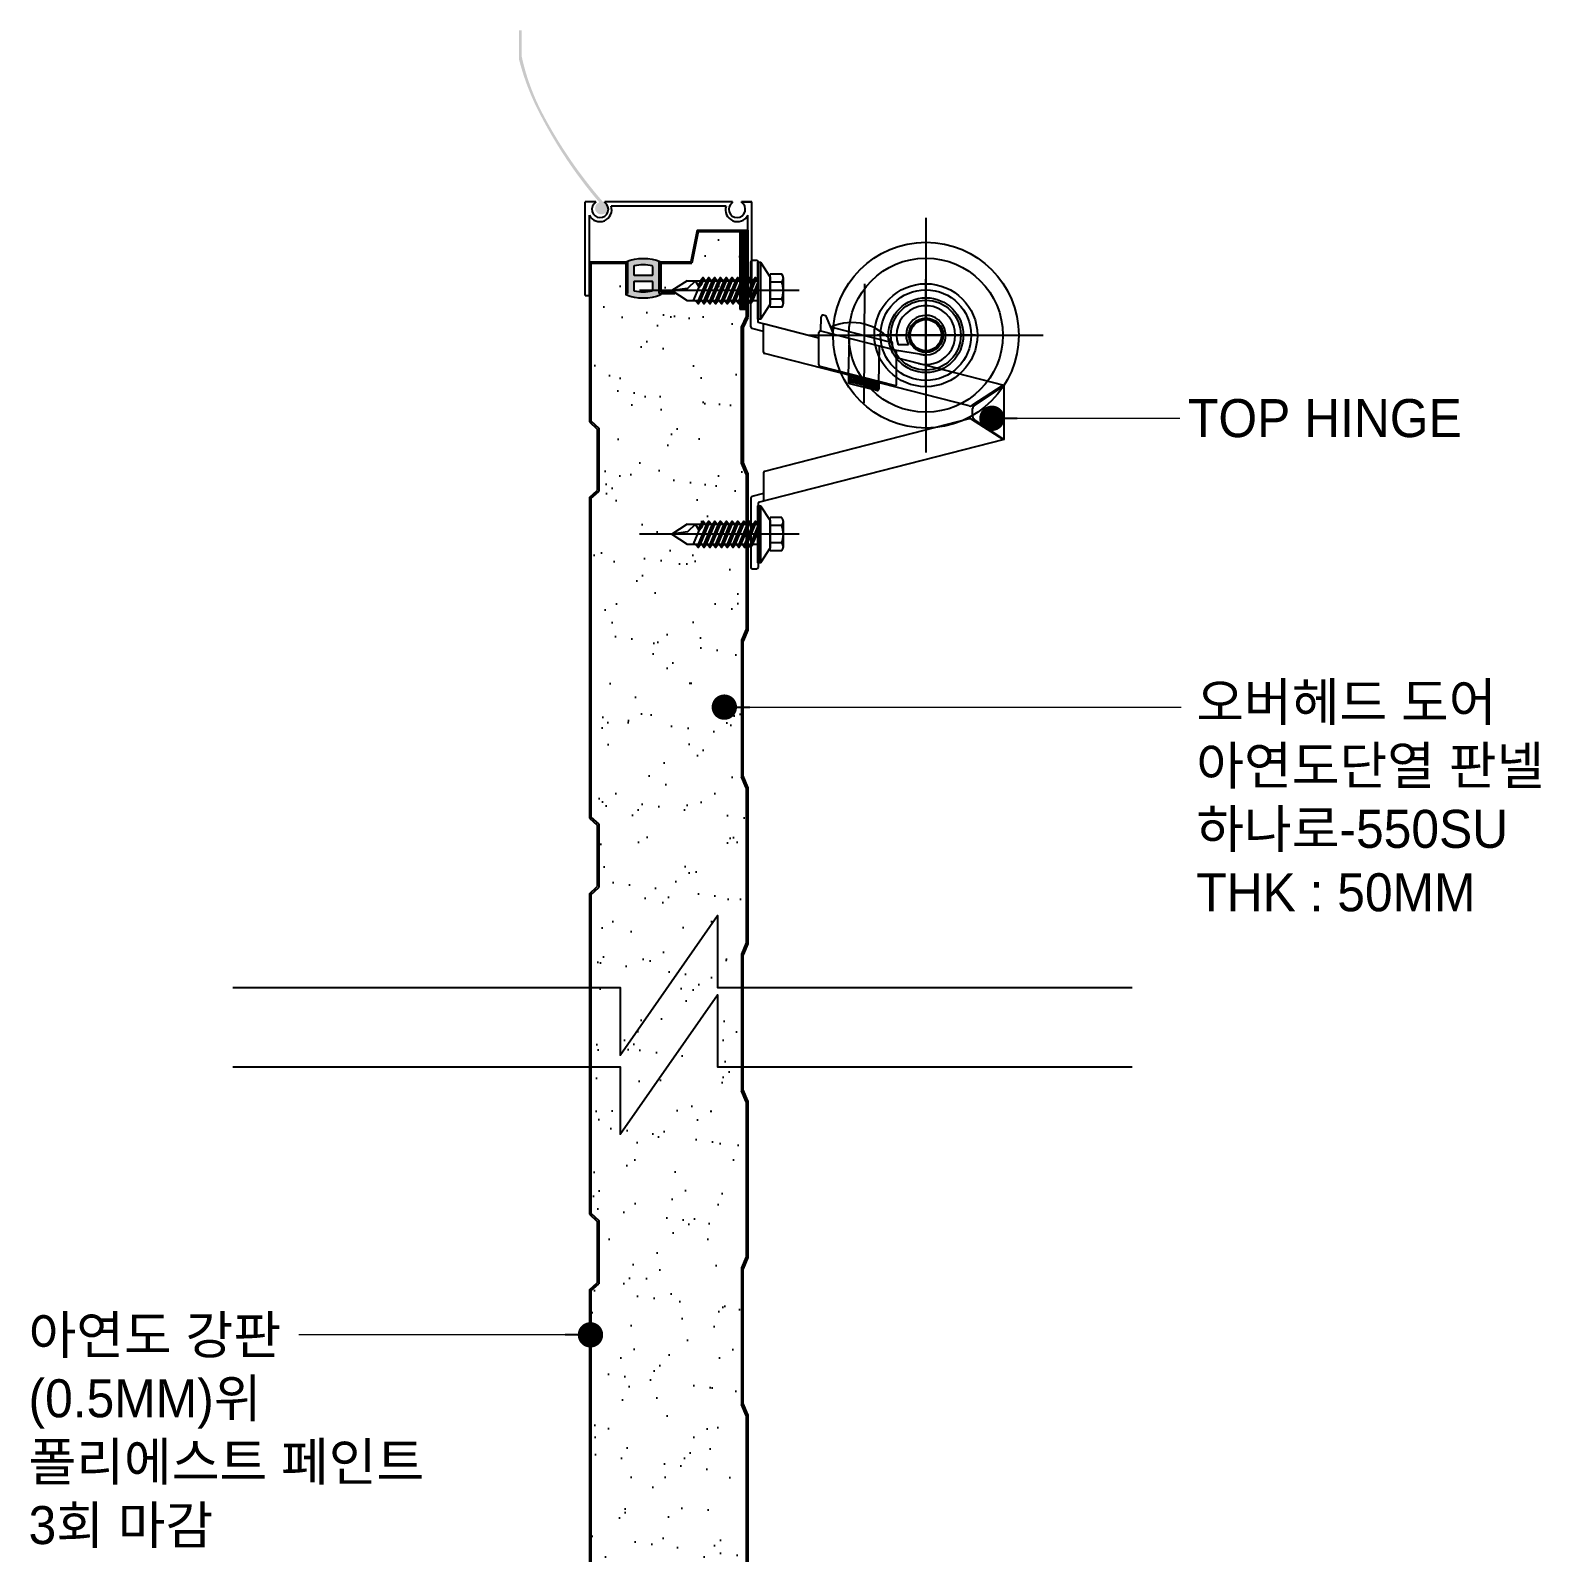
# Model space of a CAD drawing. Header units: millimetres. Extents: x 1448 to 104164, y -19509 to -89.
# Drawn here: x 103021.3 to 103497.8, y -775.2 to -294.9 of the extents above; entities that cross this region are included whole.
import ezdxf

# ---------------------------------------------------------------- set-up
doc = ezdxf.new("R2010")
doc.units = ezdxf.units.MM
doc.header["$LTSCALE"] = 60
doc.header["$MEASUREMENT"] = 0
doc.linetypes.add('CEN', pattern=[62, 60, -1, 0, -1])
doc.linetypes.add('HID', pattern=[2.5, 1.5, -1])
doc.layers.get('0').update_dxf_attribs({"linetype": 'CONTINUOUS'})
for name, color, linetype in [('(주)하나기공-TEXT', 3, 'CONTINUOUS'), ('2', 3, 'CONTINUOUS'), ('BOLT', 8, 'CONTINUOUS'), ('cen', 14, 'CONTINUOUS'), ('DIM', 7, 'CONTINUOUS'), ('LIN', 2, 'CONTINUOUS'), ('PANEL', 9, 'CONTINUOUS'), ('WID', 7, 'CONTINUOUS')]:
    doc.layers.add(name, color=color, linetype=linetype)
doc.styles.add('0T-OUT', font='H2GTRE.TTF')
doc.dimstyles.new('MAIN', dxfattribs={"dimtxt": 1.5, "dimasz": 0.5, "dimexe": 1, "dimexo": 2, "dimgap": 1, "dimtad": 1, "dimdec": 0, "dimdsep": 46, "dimlunit": 6, "dimtxsty": '0T-OUT', "dimblk": 'DOT', "dimcen": 2.5, "dimdle": 2, "dimclrd": 256, "dimclre": 256, "dimclrt": 3, "dimadec": 0, "dimazin": 0, "dimtfac": 1, "dimtdec": 0, "dimtix": 1, "dimtmove": 2, "dimatfit": 3, "dimldrblk": 'DOT', "dimfxl": 1, "dimtvp": 1, "dimtolj": 1, "dimtzin": 0, "dimlwd": 0, "dimlwe": 0, "dimarcsym": 0})

# ---------------------------------------------------------------- blocks, each defined once
blk = doc.blocks.new('*X9')
at = {"color": 0}
for p, q in [((112.38, 374.89), (114.29, 376.8)), ((112.38, 375.07), (114.11, 376.8)), ((112.38, 375.25), (113.94, 376.8)), ((112.38, 375.43), (113.76, 376.8)), ((112.38, 375.6), (113.58, 376.8)), ((112.38, 375.78), (113.41, 376.8)), ((112.38, 375.96), (113.23, 376.8)), ((112.38, 376.13), (113.05, 376.8)), ((112.38, 376.31), (112.87, 376.8)), ((112.38, 376.49), (112.7, 376.8)), ((112.38, 376.66), (112.52, 376.8)), ((114.39, 374.75), (112.38, 376.76)), ((114.21, 374.75), (112.38, 376.58)), ((114.04, 374.75), (112.38, 376.41)), ((113.86, 374.75), (112.38, 376.23)), ((113.68, 374.75), (112.38, 376.05)), ((113.5, 374.75), (112.38, 375.88)), ((113.33, 374.75), (112.38, 375.7)), ((113.15, 374.75), (112.38, 375.52)), ((112.97, 374.75), (112.38, 375.35)), ((112.8, 374.75), (112.38, 375.17)), ((112.62, 374.75), (112.38, 374.99)), ((112.44, 374.75), (112.38, 374.82)), ((112.42, 374.75), (114.47, 376.8)), ((114.57, 374.75), (112.52, 376.8)), ((112.59, 374.75), (114.64, 376.8)), ((114.74, 374.75), (112.69, 376.8)), ((112.77, 374.75), (114.82, 376.8)), ((114.92, 374.75), (112.87, 376.8)), ((112.95, 374.75), (115, 376.8)), ((115.1, 374.75), (113.05, 376.8)), ((113.12, 374.75), (115.17, 376.8)), ((115.27, 374.75), (113.22, 376.8)), ((113.3, 374.75), (115.35, 376.8)), ((115.45, 374.75), (113.4, 376.8)), ((113.48, 374.75), (115.53, 376.8)), ((115.63, 374.75), (113.58, 376.8)), ((113.65, 374.75), (115.7, 376.8)), ((115.8, 374.75), (113.75, 376.8)), ((113.83, 374.75), (115.88, 376.8)), ((115.98, 374.75), (113.93, 376.8)), ((114.01, 374.75), (116.06, 376.8)), ((116.16, 374.75), (114.11, 376.8)), ((114.18, 374.75), (116.23, 376.8)), ((116.33, 374.75), (114.28, 376.8)), ((114.36, 374.75), (116.41, 376.8)), ((116.51, 374.75), (114.46, 376.8)), ((114.54, 374.75), (116.59, 376.8)), ((116.69, 374.75), (114.64, 376.8)), ((114.71, 374.75), (116.76, 376.8)), ((116.86, 374.75), (114.81, 376.8)), ((114.89, 374.75), (116.94, 376.8)), ((117.04, 374.75), (114.99, 376.8)), ((115.07, 374.75), (117.12, 376.8)), ((117.22, 374.75), (115.17, 376.8)), ((115.24, 374.75), (117.29, 376.8)), ((117.39, 374.75), (115.34, 376.8)), ((115.42, 374.75), (117.47, 376.8)), ((117.57, 374.75), (115.52, 376.8)), ((115.6, 374.75), (117.65, 376.8)), ((117.75, 374.75), (115.7, 376.8)), ((115.77, 374.75), (117.82, 376.8)), ((117.92, 374.75), (115.87, 376.8)), ((115.95, 374.75), (118, 376.8)), ((118.1, 374.75), (116.05, 376.8)), ((116.13, 374.75), (118.18, 376.8)), ((118.28, 374.75), (116.23, 376.8)), ((116.3, 374.75), (118.35, 376.8)), ((118.45, 374.75), (116.4, 376.8)), ((116.48, 374.75), (118.53, 376.8)), ((118.63, 374.75), (116.58, 376.8)), ((116.66, 374.75), (118.71, 376.8)), ((118.81, 374.75), (116.76, 376.8)), ((116.84, 374.75), (118.89, 376.8)), ((118.98, 374.75), (116.93, 376.8)), ((117.01, 374.75), (119.06, 376.8)), ((119.16, 374.75), (117.11, 376.8)), ((117.19, 374.75), (119.24, 376.8)), ((119.34, 374.75), (117.29, 376.8)), ((117.37, 374.75), (119.42, 376.8)), ((119.52, 374.75), (117.47, 376.8)), ((117.54, 374.75), (119.59, 376.8)), ((119.69, 374.75), (117.64, 376.8)), ((117.72, 374.75), (119.77, 376.8)), ((119.87, 374.75), (117.82, 376.8)), ((117.9, 374.75), (119.95, 376.8)), ((120.05, 374.75), (118, 376.8)), ((118.07, 374.75), (120.12, 376.8)), ((120.22, 374.75), (118.17, 376.8)), ((118.25, 374.75), (120.3, 376.8)), ((120.4, 374.75), (118.35, 376.8)), ((118.43, 374.75), (120.48, 376.8)), ((120.58, 374.75), (118.53, 376.8)), ((118.6, 374.75), (120.65, 376.8)), ((120.75, 374.75), (118.7, 376.8)), ((118.78, 374.75), (120.83, 376.8)), ((120.93, 374.75), (118.88, 376.8)), ((118.96, 374.75), (121.01, 376.8)), ((121.11, 374.75), (119.06, 376.8)), ((119.13, 374.75), (121.18, 376.8)), ((121.28, 374.75), (119.23, 376.8)), ((119.31, 374.75), (121.36, 376.8)), ((121.46, 374.75), (119.41, 376.8)), ((119.49, 374.75), (121.54, 376.8)), ((121.64, 374.75), (119.59, 376.8)), ((119.66, 374.75), (121.71, 376.8)), ((121.81, 374.75), (119.76, 376.8)), ((119.84, 374.75), (121.89, 376.8)), ((121.99, 374.75), (119.94, 376.8)), ((120.02, 374.75), (122.07, 376.8)), ((122.17, 374.75), (120.12, 376.8)), ((120.19, 374.75), (122.24, 376.8)), ((122.34, 374.75), (120.29, 376.8)), ((120.37, 374.75), (122.42, 376.8)), ((122.52, 374.75), (120.47, 376.8)), ((120.55, 374.75), (122.6, 376.8)), ((122.7, 374.75), (120.65, 376.8)), ((120.72, 374.75), (122.77, 376.8)), ((122.87, 374.75), (120.82, 376.8)), ((120.9, 374.75), (122.95, 376.8)), ((123.05, 374.75), (121, 376.8)), ((121.08, 374.75), (123.13, 376.8)), ((123.23, 374.75), (121.18, 376.8)), ((121.25, 374.75), (123.3, 376.8)), ((123.4, 374.75), (121.35, 376.8)), ((121.43, 374.75), (123.48, 376.8)), ((123.58, 374.75), (121.53, 376.8)), ((121.61, 374.75), (123.66, 376.8)), ((123.76, 374.75), (121.71, 376.8)), ((121.78, 374.75), (123.83, 376.8)), ((123.93, 374.75), (121.88, 376.8)), ((121.96, 374.75), (124.01, 376.8)), ((124.11, 374.75), (122.06, 376.8)), ((122.14, 374.75), (124.19, 376.8)), ((124.29, 374.75), (122.24, 376.8)), ((122.32, 374.75), (124.37, 376.8)), ((124.47, 374.75), (122.42, 376.8)), ((122.49, 374.75), (124.54, 376.8)), ((124.64, 374.75), (122.59, 376.8)), ((122.67, 374.75), (124.72, 376.8)), ((124.82, 374.75), (122.77, 376.8)), ((122.85, 374.75), (124.9, 376.8)), ((125, 374.75), (122.95, 376.8)), ((123.02, 374.75), (125.07, 376.8)), ((125.17, 374.75), (123.12, 376.8)), ((123.2, 374.75), (125.25, 376.8)), ((125.35, 374.75), (123.3, 376.8)), ((123.38, 374.75), (125.43, 376.8)), ((125.53, 374.75), (123.48, 376.8)), ((123.55, 374.75), (125.6, 376.8)), ((125.7, 374.75), (123.65, 376.8)), ((123.73, 374.75), (125.78, 376.8)), ((125.88, 374.75), (123.83, 376.8)), ((123.91, 374.75), (125.96, 376.8)), ((126.06, 374.75), (124.01, 376.8)), ((124.08, 374.75), (126.13, 376.8)), ((126.23, 374.75), (124.18, 376.8)), ((124.26, 374.75), (126.31, 376.8)), ((126.41, 374.75), (124.36, 376.8)), ((124.44, 374.75), (126.49, 376.8)), ((126.59, 374.75), (124.54, 376.8)), ((124.61, 374.75), (126.66, 376.8)), ((126.76, 374.75), (124.71, 376.8)), ((124.79, 374.75), (126.84, 376.8)), ((126.94, 374.75), (124.89, 376.8)), ((124.97, 374.75), (127.02, 376.8)), ((127.12, 374.75), (125.07, 376.8)), ((125.14, 374.75), (127.19, 376.8)), ((127.29, 374.75), (125.24, 376.8)), ((125.32, 374.75), (127.37, 376.8)), ((127.47, 374.75), (125.42, 376.8)), ((125.5, 374.75), (127.55, 376.8)), ((127.65, 374.75), (125.6, 376.8)), ((125.67, 374.75), (127.72, 376.8)), ((127.82, 374.75), (125.77, 376.8)), ((125.85, 374.75), (127.9, 376.8)), ((128, 374.75), (125.95, 376.8)), ((126.03, 374.75), (128.08, 376.8)), ((128.18, 374.75), (126.13, 376.8)), ((126.2, 374.75), (128.25, 376.8)), ((128.35, 374.75), (126.3, 376.8)), ((126.38, 374.75), (128.43, 376.8)), ((128.53, 374.75), (126.48, 376.8)), ((126.56, 374.75), (128.61, 376.8)), ((128.71, 374.75), (126.66, 376.8)), ((126.73, 374.75), (128.78, 376.8)), ((128.88, 374.75), (126.83, 376.8)), ((126.91, 374.75), (128.96, 376.8)), ((129.06, 374.75), (127.01, 376.8)), ((127.09, 374.75), (129.14, 376.8)), ((129.24, 374.75), (127.19, 376.8)), ((127.26, 374.75), (129.31, 376.8)), ((129.41, 374.75), (127.36, 376.8)), ((127.44, 374.75), (129.49, 376.8)), ((129.59, 374.75), (127.54, 376.8)), ((127.62, 374.75), (129.67, 376.8)), ((129.77, 374.75), (127.72, 376.8)), ((127.8, 374.75), (129.85, 376.8)), ((129.95, 374.75), (127.9, 376.8)), ((127.97, 374.75), (130.02, 376.8)), ((130.12, 374.75), (128.07, 376.8)), ((128.15, 374.75), (130.2, 376.8)), ((130.3, 374.75), (128.25, 376.8)), ((128.33, 374.75), (130.38, 376.8)), ((130.48, 374.75), (128.43, 376.8)), ((128.5, 374.75), (130.55, 376.8)), ((130.65, 374.75), (128.6, 376.8)), ((128.68, 374.75), (130.73, 376.8)), ((130.83, 374.75), (128.78, 376.8)), ((128.86, 374.75), (130.91, 376.8)), ((131.01, 374.75), (128.96, 376.8)), ((129.03, 374.75), (131.08, 376.8)), ((131.18, 374.75), (129.13, 376.8)), ((129.21, 374.75), (131.26, 376.8)), ((131.36, 374.75), (129.31, 376.8)), ((129.39, 374.75), (131.44, 376.8)), ((131.54, 374.75), (129.49, 376.8)), ((129.56, 374.75), (131.61, 376.8)), ((131.71, 374.75), (129.66, 376.8)), ((129.74, 374.75), (131.79, 376.8)), ((131.89, 374.75), (129.84, 376.8)), ((129.92, 374.75), (131.97, 376.8)), ((132.07, 374.75), (130.02, 376.8)), ((130.09, 374.75), (132.14, 376.8)), ((132.24, 374.75), (130.19, 376.8)), ((130.27, 374.75), (132.32, 376.8)), ((132.42, 374.75), (130.37, 376.8)), ((130.45, 374.75), (132.5, 376.8)), ((132.6, 374.75), (130.55, 376.8)), ((130.62, 374.75), (132.67, 376.8)), ((132.77, 374.75), (130.72, 376.8)), ((130.8, 374.75), (132.85, 376.8)), ((132.95, 374.75), (130.9, 376.8)), ((130.98, 374.75), (133.03, 376.8)), ((133.13, 374.75), (131.08, 376.8)), ((131.15, 374.75), (133.2, 376.8)), ((133.3, 374.75), (131.25, 376.8)), ((131.33, 374.75), (133.38, 376.8)), ((133.48, 374.75), (131.43, 376.8)), ((131.51, 374.75), (133.56, 376.8)), ((133.66, 374.75), (131.61, 376.8)), ((131.68, 374.75), (133.73, 376.8)), ((133.83, 374.75), (131.78, 376.8)), ((131.86, 374.75), (133.91, 376.8)), ((134.01, 374.75), (131.96, 376.8)), ((132.04, 374.75), (134.09, 376.8)), ((134.19, 374.75), (132.14, 376.8)), ((132.21, 374.75), (134.26, 376.8)), ((134.36, 374.75), (132.31, 376.8)), ((132.39, 374.75), (134.44, 376.8)), ((134.54, 374.75), (132.49, 376.8)), ((132.57, 374.75), (134.62, 376.8)), ((134.72, 374.75), (132.67, 376.8)), ((132.75, 374.75), (134.8, 376.8)), ((134.89, 374.75), (132.84, 376.8)), ((132.92, 374.75), (134.97, 376.8)), ((135.07, 374.75), (133.02, 376.8)), ((133.1, 374.75), (135.15, 376.8)), ((135.25, 374.75), (133.2, 376.8)), ((133.28, 374.75), (135.33, 376.8)), ((135.43, 374.75), (133.38, 376.8)), ((133.45, 374.75), (135.5, 376.8)), ((135.6, 374.75), (133.55, 376.8)), ((133.63, 374.75), (135.68, 376.8)), ((135.78, 374.75), (133.73, 376.8)), ((133.81, 374.75), (135.86, 376.8)), ((135.96, 374.75), (133.91, 376.8)), ((133.98, 374.75), (136.03, 376.8)), ((136.13, 374.75), (134.08, 376.8)), ((134.16, 374.75), (136.21, 376.8)), ((136.31, 374.75), (134.26, 376.8)), ((134.34, 374.75), (136.39, 376.8)), ((136.49, 374.75), (134.44, 376.8)), ((134.51, 374.75), (136.56, 376.8)), ((136.66, 374.75), (134.61, 376.8)), ((134.69, 374.75), (136.74, 376.8)), ((136.84, 374.75), (134.79, 376.8)), ((134.87, 374.75), (136.88, 376.77)), ((136.88, 374.89), (134.97, 376.8)), ((135.04, 374.75), (136.88, 376.59)), ((136.88, 375.06), (135.14, 376.8)), ((135.22, 374.75), (136.88, 376.41)), ((136.88, 375.24), (135.32, 376.8)), ((135.4, 374.75), (136.88, 376.24)), ((136.88, 375.42), (135.5, 376.8)), ((135.57, 374.75), (136.88, 376.06)), ((136.88, 375.59), (135.67, 376.8)), ((135.75, 374.75), (136.88, 375.88)), ((136.88, 375.77), (135.85, 376.8)), ((135.93, 374.75), (136.88, 375.71)), ((136.88, 375.95), (136.03, 376.8)), ((136.1, 374.75), (136.88, 375.53)), ((136.88, 376.12), (136.2, 376.8)), ((136.28, 374.75), (136.88, 375.35)), ((136.88, 376.3), (136.38, 376.8)), ((136.46, 374.75), (136.88, 375.18)), ((136.88, 376.48), (136.56, 376.8)), ((136.63, 374.75), (136.88, 375)), ((136.88, 376.65), (136.73, 376.8)), ((136.81, 374.75), (136.88, 374.82))]:
    blk.add_line(p, q, dxfattribs=at)
blk = doc.blocks.new('SCREW')
at = {"ltscale": 0.3}
h = blk.add_hatch(color=256, dxfattribs=at)
h.paths.add_polyline_path([(-17822.67, 501076.09), (-17822.17, 501076.09), (-17822.17, 501076.59, 0.183952), (-17833.17, 501076.59), (-17833.17, 501076.09), (-17832.67, 501076.09), (-17832.67, 501066.09), (-17833.17, 501066.09, 0.183952), (-17822.17, 501066.09), (-17822.67, 501066.09)])
h.paths.add_polyline_path([(-17824.67, 501070.14), (-17824.67, 501067.58, -0.353166), (-17824.83, 501067.38, -0.106822), (-17830.51, 501067.38, -0.353165), (-17830.67, 501067.58), (-17830.67, 501070.14, -0.414214), (-17830.47, 501070.34), (-17824.87, 501070.34, -0.414214)], flags=16)
h.paths.add_polyline_path([(-17824.87, 501072.34), (-17830.47, 501072.34, -0.414214), (-17830.67, 501072.54), (-17830.67, 501075.1, -0.353167), (-17830.51, 501075.3, -0.106822), (-17824.83, 501075.3, -0.353167), (-17824.67, 501075.1), (-17824.67, 501072.54, -0.414214)], flags=16)
at = {"layer": '2', "ltscale": 0.3}
h = blk.add_hatch(dxfattribs=at)
h.set_pattern_fill('AR-SAND', scale=10, style=0)
h.set_pattern_definition([(37.5, (0, 0), (-0.6299336, 19.2682377), [0, -15.2, 0, -17, 0, -16.25]), (7.5, (0, 0), (17.697767, 28.2214607), [0, -8.2, 0, -13.7, 0, -5.25]), (327.5, (-12.3, 0), (31.1414186, 0.05659054), [0, -5, 0, -18, 0, -23.5]), (317.5, (-12.3, 0), (30.061266, 8.7767556), [0, -2.5, 0, -11.8, 0, -13.5])])
h.paths.add_polyline_path([(-17795.17, 501479.03), (-17796.67, 501482.53), (-17796.67, 501525.65), (-17795.17, 501529.15), (-17795.17, 501530.59), (-17797.22, 501530.59), (-17797.22, 501555.09), (-17807.67, 501555.09), (-17808.69, 501556.09), (-17822.17, 501556.09), (-17822.17, 501555.59, -0.183952), (-17833.17, 501555.59), (-17833.17, 501556.09), (-17833.17, 501565.59), (-17844.17, 501565.59), (-17844.17, 501515.84), (-17841.67, 501513.59), (-17841.67, 501493.59), (-17844.17, 501491.34), (-17844.17, 501390.84), (-17841.67, 501388.59), (-17841.67, 501368.59), (-17844.17, 501366.34), (-17844.17, 501265.84), (-17841.67, 501263.59), (-17841.67, 501243.59), (-17844.17, 501241.34), (-17844.17, 501140.84), (-17841.67, 501138.59), (-17841.67, 501118.59), (-17844.17, 501116.34), (-17844.17, 501066.59), (-17833.17, 501066.59), (-17833.17, 501076.09), (-17833.17, 501076.59, -0.183952), (-17822.17, 501076.59), (-17822.17, 501076.09), (-17817.67, 501076.09), (-17817.67, 501075.59), (-17822.17, 501075.59), (-17822.17, 501066.59), (-17812.3, 501066.59), (-17810.3, 501056.59), (-17797.22, 501056.59), (-17797.22, 501081.09), (-17795.17, 501081.09), (-17795.17, 501083.34), (-17796.67, 501086.53), (-17796.67, 501129.65), (-17795.17, 501133.15), (-17795.17, 501182.03), (-17796.67, 501185.53), (-17796.67, 501228.65), (-17795.17, 501232.15), (-17795.17, 501281.03), (-17796.67, 501284.53), (-17796.67, 501327.65), (-17795.17, 501331.15), (-17795.17, 501380.03), (-17796.67, 501383.53), (-17796.67, 501426.65), (-17795.17, 501430.15)])
for p, q in [((-17797.22, 501056.59), (-17797.22, 501081.09)), ((-17797.22, 501081.09), (-17795.17, 501081.09)), ((-17832.67, 501076.09), (-17833.17, 501076.09)), ((-17832.67, 501076.09), (-17832.67, 501066.09)), ((-17832.67, 501066.09), (-17832.67, 501076.09)), ((-17832.67, 501066.09), (-17832.67, 501076.09)), ((-17832.67, 501076.09), (-17832.67, 501066.09)), ((-17822.67, 501076.09), (-17822.67, 501066.09)), ((-17822.67, 501066.09), (-17822.67, 501076.09)), ((-17822.67, 501066.09), (-17822.67, 501076.09)), ((-17822.67, 501076.09), (-17822.67, 501066.09)), ((-17832.67, 501074.09), (-17832.67, 501068.09)), ((-17822.67, 501074.09), (-17822.67, 501068.09))]:
    blk.add_line(p, q)
at = {"layer": 'PANEL'}
for p, q in [((-17844.67, 501390.53), (-17844.67, 501491.65)), ((-17844.17, 501390.84), (-17844.17, 501491.34)), ((-17795.17, 501430.15), (-17795.17, 501479.03)), ((-17794.67, 501429.84), (-17794.67, 501479.34)), ((-17795.17, 501430.15), (-17796.67, 501426.65)), ((-17796.67, 501383.53), (-17796.67, 501426.65)), ((-17794.67, 501429.84), (-17796.17, 501426.34)), ((-17796.17, 501426.34), (-17796.17, 501383.84)), ((-17844.67, 501390.53), (-17842.17, 501388.28)), ((-17844.17, 501390.84), (-17841.67, 501388.59)), ((-17842.17, 501368.9), (-17842.17, 501388.28)), ((-17841.67, 501368.59), (-17841.67, 501388.59)), ((-17795.17, 501380.03), (-17796.67, 501383.53)), ((-17794.67, 501380.34), (-17796.17, 501383.84)), ((-17795.17, 501331.15), (-17795.17, 501380.03)), ((-17794.67, 501330.84), (-17794.67, 501380.34)), ((-17844.67, 501366.65), (-17842.17, 501368.9)), ((-17844.17, 501366.34), (-17841.67, 501368.59)), ((-17844.67, 501265.53), (-17844.67, 501366.65)), ((-17844.17, 501265.84), (-17844.17, 501366.34)), ((-17795.17, 501331.15), (-17796.67, 501327.65)), ((-17794.67, 501330.84), (-17796.17, 501327.34)), ((-17796.67, 501284.53), (-17796.67, 501327.65)), ((-17796.17, 501327.34), (-17796.17, 501284.84)), ((-17795.17, 501281.03), (-17796.67, 501284.53)), ((-17794.67, 501281.34), (-17796.17, 501284.84)), ((-17795.17, 501232.15), (-17795.17, 501281.03)), ((-17794.67, 501231.84), (-17794.67, 501281.34)), ((-17844.67, 501265.53), (-17842.17, 501263.28)), ((-17844.17, 501265.84), (-17841.67, 501263.59)), ((-17842.17, 501243.9), (-17842.17, 501263.28)), ((-17841.67, 501243.59), (-17841.67, 501263.59)), ((-17844.67, 501241.65), (-17842.17, 501243.9)), ((-17844.17, 501241.34), (-17841.67, 501243.59)), ((-17844.67, 501140.53), (-17844.67, 501241.65)), ((-17844.17, 501140.84), (-17844.17, 501241.34)), ((-17795.17, 501232.15), (-17796.67, 501228.65)), ((-17794.67, 501231.84), (-17796.17, 501228.34)), ((-17796.67, 501185.53), (-17796.67, 501228.65)), ((-17796.17, 501228.34), (-17796.17, 501185.84)), ((-17794.67, 501182.34), (-17796.17, 501185.84)), ((-17795.17, 501182.03), (-17796.67, 501185.53)), ((-17795.17, 501133.15), (-17795.17, 501182.03)), ((-17794.67, 501132.84), (-17794.67, 501182.34)), ((-17844.67, 501140.53), (-17842.17, 501138.28)), ((-17844.17, 501140.84), (-17841.67, 501138.59)), ((-17842.17, 501118.9), (-17842.17, 501138.28)), ((-17841.67, 501118.59), (-17841.67, 501138.59)), ((-17795.17, 501133.15), (-17796.67, 501129.65)), ((-17794.67, 501132.84), (-17796.17, 501129.34)), ((-17796.67, 501129.65), (-17796.67, 501086.53)), ((-17796.17, 501086.84), (-17796.17, 501129.34)), ((-17844.67, 501116.65), (-17842.17, 501118.9)), ((-17844.17, 501116.34), (-17841.67, 501118.59)), ((-17844.67, 501066.09), (-17844.67, 501116.65)), ((-17844.17, 501066.59), (-17844.17, 501116.34)), ((-17795.17, 501083.34), (-17796.67, 501086.53)), ((-17794.67, 501083.65), (-17796.17, 501086.84)), ((-17795.17, 501056.59), (-17795.17, 501083.34)), ((-17794.67, 501056.09), (-17794.67, 501083.57)), ((-17833.17, 501066.59), (-17833.17, 501076.09)), ((-17822.67, 501076.09), (-17817.67, 501076.09)), ((-17822.17, 501075.59), (-17817.67, 501075.59)), ((-17822.17, 501066.59), (-17822.17, 501075.59)), ((-17817.67, 501075.59), (-17817.67, 501076.09)), ((-17844.67, 501066.09), (-17832.67, 501066.09)), ((-17844.17, 501066.59), (-17833.17, 501066.59)), ((-17822.67, 501066.09), (-17812.67, 501066.09)), ((-17822.17, 501066.59), (-17812.3, 501066.59)), ((-17810.67, 501056.09), (-17812.67, 501066.09)), ((-17810.3, 501056.59), (-17812.3, 501066.59)), ((-17810.67, 501056.09), (-17794.67, 501056.09)), ((-17810.3, 501056.59), (-17795.17, 501056.59))]:
    blk.add_line(p, q, dxfattribs=at)
at = {"layer": 'WID'}
for p, q in [((-17833.17, 501076.09), (-17833.17, 501076.59)), ((-17822.17, 501076.59), (-17822.17, 501076.09))]:
    blk.add_line(p, q, dxfattribs=at)
for points in [[(-17824.83, 501075.3, -0.353163), (-17824.67, 501075.1), (-17824.67, 501072.54, -0.414214), (-17824.87, 501072.34), (-17830.47, 501072.34, -0.414214), (-17830.67, 501072.54), (-17830.67, 501075.1, -0.353163), (-17830.51, 501075.3, -0.106823)], [(-17824.87, 501070.34, -0.414214), (-17824.67, 501070.14), (-17824.67, 501067.58, -0.353163), (-17824.83, 501067.38, -0.106823), (-17830.51, 501067.38, -0.353163), (-17830.67, 501067.58), (-17830.67, 501070.14, -0.414214), (-17830.47, 501070.34)]]:
    blk.add_lwpolyline(points, format="xyb", close=True, dxfattribs=at)
for centre, start, end in [((-17827.67, 501062.15), 69.1537, 110.8463), ((-17827.67, 501080.53), 249.1537, 290.8463)]:
    blk.add_arc(centre, 15.46, start, end, dxfattribs=at)
at = {"rotation": 90}
blk.add_blockref('*X9', (-17420.42, 500944.21), dxfattribs=at)
blk = doc.blocks.new('side roll')
at = {"color": 7}
for radius in [29.3, 24.3]:
    blk.add_circle((-19088.98, 501497.7), radius, dxfattribs=at)
at = {"color": 4}
for radius in [16.25, 14.31, 11.81]:
    blk.add_circle((-19088.98, 501497.7), radius, dxfattribs=at)
at = {"color": 6}
blk.add_circle((-19088.98, 501497.7), 11.03, dxfattribs=at)
for radius in [5.43, 4.92]:
    blk.add_circle((-19088.98, 501497.7), radius)
at = {"layer": 'cen'}
for p, q in [((-19088.98, 501534.7), (-19088.98, 501460.7)), ((-19125.98, 501497.7), (-19051.98, 501497.7))]:
    blk.add_line(p, q, dxfattribs=at)
blk = doc.blocks.new('TOP HINGE')
at = {"color": 7}
for p, q in [((10988.27, 480613.22), (10988.27, 480633.71)), ((10990.57, 480614.62), (10990.57, 480633.71)), ((10992.27, 480605.28), (10992.27, 480614.19)), ((11009.78, 480601.21), (11009.78, 480611.43)), ((11034.28, 480595.19), (11034.28, 480605.79)), ((10992.27, 480567.14), (10992.27, 480558.24)), ((10988.27, 480559.2), (10988.27, 480537.31)), ((10990.57, 480557.8), (10990.57, 480537.31))]:
    blk.add_line(p, q, dxfattribs=at)
at = {"color": 7, "linetype": 'CEN'}
for p, q in [((10990.07, 480634.21), (10988.77, 480634.21)), ((10990.07, 480536.81), (10988.77, 480536.81))]:
    blk.add_line(p, q, dxfattribs=at)
at = {"color": 1}
for p, q in [((11024.16, 480626.77), (11023.92, 480589.17)), ((11043.53, 480594.55), (11043.53, 480628.24)), ((11059.14, 480610.6), (11028.21, 480610.6))]:
    blk.add_line(p, q, dxfattribs=at)
for p, q in [((11010.41, 480611.91), (11010.51, 480616.41)), ((11011.82, 480616.71), (11011.13, 480616.89)), ((11014.54, 480610.85), (11012.16, 480616.42)), ((10992.27, 480611.81), (10988.64, 480612.74)), ((10992.77, 480614.06), (10990.57, 480614.62)), ((11009.78, 480609.7), (10992.77, 480614.06)), ((11034.28, 480605.79), (11010.41, 480611.91)), ((11033.03, 480608.18), (11013.53, 480613.18)), ((11033.03, 480606.11), (11033.03, 480608.18)), ((11038.07, 480607.57), (11034.79, 480607.57)), ((11057.18, 480588.26), (10992.64, 480604.8)), ((11043.53, 480604.35), (11034.28, 480605.79)), ((11035.77, 480605.56), (11034.28, 480605.79)), ((11068.27, 480594.71), (11034.28, 480603.42)), ((11033.66, 480594.71), (11010.16, 480600.73)), ((11019.17, 480597.94), (11019.17, 480595.78)), ((11028.04, 480593.11), (11019.54, 480595.29)), ((11028.67, 480595.5), (11028.67, 480593.6)), ((11067.97, 480594.79), (11057.99, 480588.4)), ((11068.27, 480594.71), (11058.71, 480588.28)), ((11068.27, 480577.71), (11068.27, 480594.71)), ((11058.27, 480584.97), (11058.27, 480587.45)), ((11057.18, 480584.16), (10992.64, 480567.62)), ((11067.97, 480577.64), (11057.99, 480584.02)), ((11068.27, 480577.71), (11058.71, 480584.14)), ((11068.27, 480577.71), (10990.57, 480557.8)), ((10992.27, 480560.61), (10988.64, 480559.68))]:
    blk.add_line(p, q)
at = {"color": 1, "linetype": 'HID'}
for p, q in [((11019.17, 480597.94), (11019.41, 480609.6)), ((11028.67, 480595.5), (11028.91, 480607.17))]:
    blk.add_line(p, q, dxfattribs=at)
at = {"color": 2}
for p, q in [((11028.67, 480595.03), (11019.17, 480597.68)), ((11019.17, 480597.08), (11028.67, 480595.03)), ((11028.66, 480594.54), (11019.17, 480597.08)), ((11019.17, 480596.54), (11028.66, 480594.54)), ((11028.67, 480594.07), (11019.17, 480596.54)), ((11019.17, 480595.94), (11028.67, 480594.07)), ((11028.67, 480593.6), (11019.17, 480595.94))]:
    blk.add_line(p, q, dxfattribs=at)
at = {"color": 7}
for centre, start, end in [((10988.77, 480633.71), 90, 180), ((10990.07, 480633.71), 0, 90), ((10988.77, 480537.31), 180, 270), ((10990.07, 480537.31), 270, 0)]:
    blk.add_arc(centre, 0.5, start, end, dxfattribs=at)
for centre, radius, start, end in [((11011.01, 480616.4), 0.5, 75.6272, 178.7238), ((11011.7, 480616.23), 0.5, 23.1835, 75.6272), ((11043.54, 480610.61), 9.27, 255.5822, 199.1898), ((11043.53, 480610.6), 6.25, 252.2333, 209.0028), ((10988.77, 480613.22), 0.5, 180, 255.6272), ((11010.28, 480611.43), 0.5, 75.6272, 180), ((11020.15, 480598.42), 16.16, 37.1659, 114.0885), ((10992.77, 480605.28), 0.5, 180, 255.6272), ((11010.28, 480601.21), 0.5, 180, 255.6272), ((11019.67, 480595.78), 0.5, 180, 255.6272), ((11028.17, 480593.6), 0.5, 255.6272, 0), ((11033.78, 480595.19), 0.5, 255.6272, 0), ((11057.43, 480589.23), 1, 255.6272, 303.9338), ((11059.27, 480587.45), 1, 123.9338, 180), ((11057.43, 480583.19), 1, 56.0662, 104.3728), ((11059.27, 480584.97), 1, 180, 236.0662), ((10992.77, 480567.14), 0.5, 104.3728, 180), ((10988.77, 480559.2), 0.5, 104.3728, 180)]:
    blk.add_arc(centre, radius, start, end)
blk = doc.blocks.new('SELF')
at = {"layer": 'BOLT'}
for p, q in [((-19170.62, 501464.27), (-19174.32, 501464.27)), ((-19174.32, 501453.77), (-19174.32, 501464.27)), ((-19200.49, 501462.17), (-19196.23, 501462.17)), ((-19195.43, 501462.17), (-19194.4, 501462.17)), ((-19193.6, 501462.17), (-19192.57, 501462.17)), ((-19191.76, 501462.17), (-19190.73, 501462.17)), ((-19189.93, 501462.17), (-19188.9, 501462.17)), ((-19188.1, 501462.17), (-19187.07, 501462.17)), ((-19186.26, 501462.17), (-19185.24, 501462.17)), ((-19184.43, 501462.17), (-19183.4, 501462.17)), ((-19182.6, 501462.17), (-19181.57, 501462.17)), ((-19180.77, 501462.17), (-19179.74, 501462.17)), ((-19178.93, 501462.17), (-19178.12, 501462.17)), ((-19170.62, 501461.73), (-19174.32, 501461.73)), ((-19170.12, 501454.95), (-19170.12, 501463.09)), ((-19200.49, 501455.87), (-19197.01, 501455.87)), ((-19196.21, 501455.87), (-19195.18, 501455.87)), ((-19194.38, 501455.87), (-19193.35, 501455.87)), ((-19192.54, 501455.87), (-19191.51, 501455.87)), ((-19190.71, 501455.87), (-19189.68, 501455.87)), ((-19188.88, 501455.87), (-19187.85, 501455.87)), ((-19187.04, 501455.87), (-19186.02, 501455.87)), ((-19185.21, 501455.87), (-19184.18, 501455.87)), ((-19183.38, 501455.87), (-19182.35, 501455.87)), ((-19181.55, 501455.87), (-19180.52, 501455.87)), ((-19179.71, 501455.87), (-19178.12, 501455.87)), ((-19170.62, 501456.3), (-19174.32, 501456.3)), ((-19170.62, 501453.77), (-19174.32, 501453.77))]:
    blk.add_line(p, q, dxfattribs=at)
at = {"layer": 'BOLT', "color": 10}
for p, q in [((-19197.01, 501454.87), (-19193.6, 501463.17)), ((-19197.01, 501454.87), (-19193.6, 501463.17)), ((-19196.67, 501460.16), (-19195.43, 501463.17)), ((-19196.67, 501460.16), (-19195.43, 501463.17)), ((-19195.18, 501454.87), (-19191.76, 501463.17)), ((-19195.18, 501454.87), (-19191.76, 501463.17)), ((-19193.35, 501454.87), (-19189.93, 501463.17)), ((-19193.35, 501454.87), (-19189.93, 501463.17)), ((-19191.51, 501454.87), (-19188.1, 501463.17)), ((-19191.51, 501454.87), (-19188.1, 501463.17)), ((-19189.68, 501454.87), (-19186.26, 501463.17)), ((-19189.68, 501454.87), (-19186.26, 501463.17)), ((-19187.85, 501454.87), (-19184.43, 501463.17)), ((-19187.85, 501454.87), (-19184.43, 501463.17)), ((-19186.02, 501454.87), (-19182.6, 501463.17)), ((-19186.02, 501454.87), (-19182.6, 501463.17)), ((-19184.18, 501454.87), (-19180.77, 501463.17)), ((-19184.18, 501454.87), (-19180.77, 501463.17)), ((-19182.35, 501454.87), (-19178.93, 501463.17)), ((-19182.35, 501454.87), (-19178.93, 501463.17)), ((-19180.52, 501454.87), (-19178.12, 501460.77))]:
    blk.add_line(p, q, dxfattribs=at)
at = {"layer": 'BOLT'}
for points in [[(-19177.32, 501468.02), (-19177.32, 501450.02), (-19178.12, 501450.02), (-19178.12, 501468.02)], [(-19174.32, 501463.32), (-19174.32, 501454.72), (-19177.32, 501450.02), (-19177.32, 501468.02)], [(-19193.6, 501463.17), (-19194.4, 501462.17), (-19197.01, 501455.87), (-19197.01, 501454.87), (-19196.21, 501455.87), (-19193.6, 501462.17)], [(-19195.43, 501463.17), (-19196.23, 501462.17), (-19196.67, 501461.16), (-19196.67, 501460.16), (-19195.86, 501461.16), (-19195.43, 501462.17)], [(-19191.76, 501463.17), (-19192.57, 501462.17), (-19195.18, 501455.87), (-19195.18, 501454.87), (-19194.38, 501455.87), (-19191.76, 501462.17)], [(-19189.93, 501463.17), (-19190.73, 501462.17), (-19193.35, 501455.87), (-19193.35, 501454.87), (-19192.54, 501455.87), (-19189.93, 501462.17)], [(-19188.1, 501463.17), (-19188.9, 501462.17), (-19191.51, 501455.87), (-19191.51, 501454.87), (-19190.71, 501455.87), (-19188.1, 501462.17)], [(-19186.26, 501463.17), (-19187.07, 501462.17), (-19189.68, 501455.87), (-19189.68, 501454.87), (-19188.88, 501455.87), (-19186.26, 501462.17)], [(-19184.43, 501463.17), (-19185.24, 501462.17), (-19187.85, 501455.87), (-19187.85, 501454.87), (-19187.04, 501455.87), (-19184.43, 501462.17)], [(-19182.6, 501463.17), (-19183.4, 501462.17), (-19186.02, 501455.87), (-19186.02, 501454.87), (-19185.21, 501455.87), (-19182.6, 501462.17)], [(-19180.77, 501463.17), (-19181.57, 501462.17), (-19184.18, 501455.87), (-19184.18, 501454.87), (-19183.38, 501455.87), (-19180.77, 501462.17)], [(-19178.93, 501463.17), (-19179.74, 501462.17), (-19182.35, 501455.87), (-19182.35, 501454.87), (-19181.55, 501455.87), (-19178.93, 501462.17)]]:
    blk.add_lwpolyline(points, close=True, dxfattribs=at)
for points in [[(-19198.44, 501455.87), (-19196.64, 501460.15), (-19197.81, 501462.17), (-19200.31, 501459.75), (-19205.29, 501459.02)], [(-19200.49, 501462.17), (-19205.29, 501459.02), (-19200.49, 501455.87)], [(-19195.03, 501462.17), (-19195.43, 501463.17), (-19194.63, 501462.17)], [(-19193.19, 501462.17), (-19193.6, 501463.17), (-19192.79, 501462.17)], [(-19191.36, 501462.17), (-19191.76, 501463.17), (-19190.96, 501462.17)], [(-19189.53, 501462.17), (-19189.93, 501463.17), (-19189.13, 501462.17)], [(-19187.7, 501462.17), (-19188.1, 501463.17), (-19187.29, 501462.17)], [(-19185.86, 501462.17), (-19186.26, 501463.17), (-19185.46, 501462.17)], [(-19184.03, 501462.17), (-19184.43, 501463.17), (-19183.63, 501462.17)], [(-19182.2, 501462.17), (-19182.6, 501463.17), (-19181.79, 501462.17)], [(-19180.36, 501462.17), (-19180.77, 501463.17), (-19179.96, 501462.17)], [(-19178.12, 501461.65), (-19180.52, 501455.87), (-19180.52, 501454.87), (-19179.71, 501455.87), (-19178.12, 501459.71)], [(-19178.53, 501462.17), (-19178.93, 501463.17), (-19178.13, 501462.17)], [(-19197.42, 501455.87), (-19197.01, 501454.87), (-19197.82, 501455.87)], [(-19197.42, 501455.87), (-19197.01, 501454.87), (-19197.82, 501455.87)], [(-19195.58, 501455.87), (-19195.18, 501454.87), (-19195.98, 501455.87)], [(-19195.58, 501455.87), (-19195.18, 501454.87), (-19195.98, 501455.87)], [(-19193.75, 501455.87), (-19193.35, 501454.87), (-19194.15, 501455.87)], [(-19193.75, 501455.87), (-19193.35, 501454.87), (-19194.15, 501455.87)], [(-19191.92, 501455.87), (-19191.51, 501454.87), (-19192.32, 501455.87)], [(-19191.92, 501455.87), (-19191.51, 501454.87), (-19192.32, 501455.87)], [(-19190.08, 501455.87), (-19189.68, 501454.87), (-19190.49, 501455.87)], [(-19190.08, 501455.87), (-19189.68, 501454.87), (-19190.49, 501455.87)], [(-19188.25, 501455.87), (-19187.85, 501454.87), (-19188.65, 501455.87)], [(-19188.25, 501455.87), (-19187.85, 501454.87), (-19188.65, 501455.87)], [(-19186.42, 501455.87), (-19186.02, 501454.87), (-19186.82, 501455.87)], [(-19186.42, 501455.87), (-19186.02, 501454.87), (-19186.82, 501455.87)], [(-19184.58, 501455.87), (-19184.18, 501454.87), (-19184.99, 501455.87)], [(-19184.58, 501455.87), (-19184.18, 501454.87), (-19184.99, 501455.87)], [(-19182.75, 501455.87), (-19182.35, 501454.87), (-19183.15, 501455.87)], [(-19182.75, 501455.87), (-19182.35, 501454.87), (-19183.15, 501455.87)], [(-19180.92, 501455.87), (-19180.52, 501454.87), (-19181.32, 501455.87)]]:
    blk.add_lwpolyline(points, dxfattribs=at)
for centre, radius, start, end in [((-19171.98, 501463), 1.86, 316.9662, 43.0338), ((-19177.73, 501459.02), 7.61, 339.1195, 20.8805), ((-19171.98, 501455.03), 1.86, 316.9662, 43.0338)]:
    blk.add_arc(centre, radius, start, end, dxfattribs=at)
at = {"layer": 'cen'}
blk.add_line((-19165.12, 501459.02), (-19215.47, 501459.02), dxfattribs=at)
blk = doc.blocks.new('_Dot')
at = {"color": 0, "linetype": 'ByBlock', "lineweight": -2}
blk.add_line((-0.5, 0), (-1, 0), dxfattribs=at)
at = {"color": 0, "linetype": 'ByBlock', "const_width": 0.5}
blk.add_lwpolyline([(-0.25, 0, 1), (0.25, 0, 1)], format="xyb", close=True, dxfattribs=at)

msp = doc.modelspace()

# ---------------------------------------------------------------- hatches: boundary and pattern name
at = {"layer": 'DIM'}
h = msp.add_hatch(color=256, dxfattribs=at)
h.paths.add_polyline_path([(103202.08, -349.16, -0.060025), (103182.41, -320.26, -0.057982), (103176.71, -304.85), (103176.71, -308.42, 0.045745), (103182.41, -321.91, 0.056845), (103200.78, -349.16, 5.899951)])
h.paths.add_polyline_path([(103175.5, -304.18, 0.013746), (103176.71, -308.42), (103176.71, -304.85, -0.005891), (103176.34, -303.22), (103176.34, -296.89), (103175.5, -295.81), (103175.5, -294.92), (103175.41, -294.92), (103175.41, -297.68), (103175.5, -297.79)])
h.paths.add_polyline_path([(103176.34, -296.89), (103176.34, -294.92), (103175.5, -294.92), (103175.5, -295.81)], flags=16)

# ---------------------------------------------------------------- linework, layer by layer
at = {"linetype": 'Continuous'}
for p, q in [((103199.69, -349.04), (103196.36, -349.04)), ((103196.36, -378.57), (103196.36, -349.04)), ((103242.78, -349.04), (103202.55, -349.04)), ((103240.82, -350.34), (103204.51, -350.34)), ((103248.96, -349.04), (103245.63, -349.04)), ((103245.63, -349.04), (103248.96, -349.04)), ((103248.96, -378.57), (103248.96, -349.04)), ((103197.66, -378.57), (103197.66, -353.26)), ((103247.66, -378.57), (103247.66, -353.26))]:
    msp.add_line(p, q, dxfattribs=at)
for p, q in [((103199.69, -349.15), (103199.69, -349.04)), ((103202.55, -349.23), (103202.55, -349.04)), ((103242.78, -349.23), (103242.78, -349.04)), ((103245.63, -349.15), (103245.63, -349.04)), ((103196.36, -378.57), (103197.66, -378.57)), ((103247.66, -378.57), (103248.96, -378.57))]:
    msp.add_line(p, q)
for centre, radius, start, end in [((103200.97, -351.53), 3.73, 207.5506, 18.5725), ((103201.06, -351.36), 2.6, 121.6558, 55.1677), ((103244.35, -351.53), 3.73, 161.4275, 332.4494), ((103244.26, -351.36), 2.6, 124.8323, 58.3442)]:
    msp.add_arc(centre, radius, start, end)
at = {"layer": 'LIN', "color": 8}
for points in [[(103085.2, -596.91), (103207.4, -596.91), (103207.4, -618.22), (103238.07, -574.18), (103238.07, -596.91), (103368.97, -596.91)], [(103085.2, -621.91), (103207.4, -621.91), (103207.4, -643.22), (103238.07, -599.18), (103238.07, -621.91), (103368.97, -621.91)]]:
    msp.add_lwpolyline(points, dxfattribs=at)

# ---------------------------------------------------------------- block references
for name, p in [('side roll', (122392.81, -501888.78)), ('SELF', (122428.98, -501836.05)), ('TOP HINGE', (92260.3, -481001.68)), ('SELF', (122428.98, -501912.89))]:
    msp.add_blockref(name, p)
at = {"layer": '2', "xscale": -1, "rotation": 180}
msp.add_blockref('SCREW', (121042.33, 500698.2), dxfattribs=at)

# ---------------------------------------------------------------- texts
at = {"layer": '(주)하나기공-TEXT', "color": 3, "lineweight": 0, "ltscale": 0.5, "style": '0T-OUT'}
msp.add_text('TOP HINGE', height=12, dxfattribs=at).set_placement((103386.54, -423.24))
at = {"layer": '(주)하나기공-TEXT', "color": 3, "lineweight": 0, "ltscale": 0.5, "char_height": 12, "attachment_point": 1, "style": '0T-OUT'}
for s, insert in [('오버헤드 도어\\P아연도단열 판넬\\P하나로-550SU\\PTHK : 50MM', (103389.15, -500.83)), ('아연도 강판 \\P(0.5MM)위\\P폴리에스트 페인트\\P3회 마감', (103020.71, -700.5))]:
    msp.add_mtext(s, dxfattribs=dict(at, insert=insert))

# ---------------------------------------------------------------- leaders
for points in [[(103324.68, -417.3), (103383.91, -417.3)], [(103240.24, -508.44), (103384.4, -508.44)], [(103198, -706.49), (103106.02, -706.49)]]:
    msp.add_leader(points, dimstyle='MAIN', override={"dimscale": 4, "dimasz": 2, "dimtad": 0})

doc.saveas('drawing.dxf')
